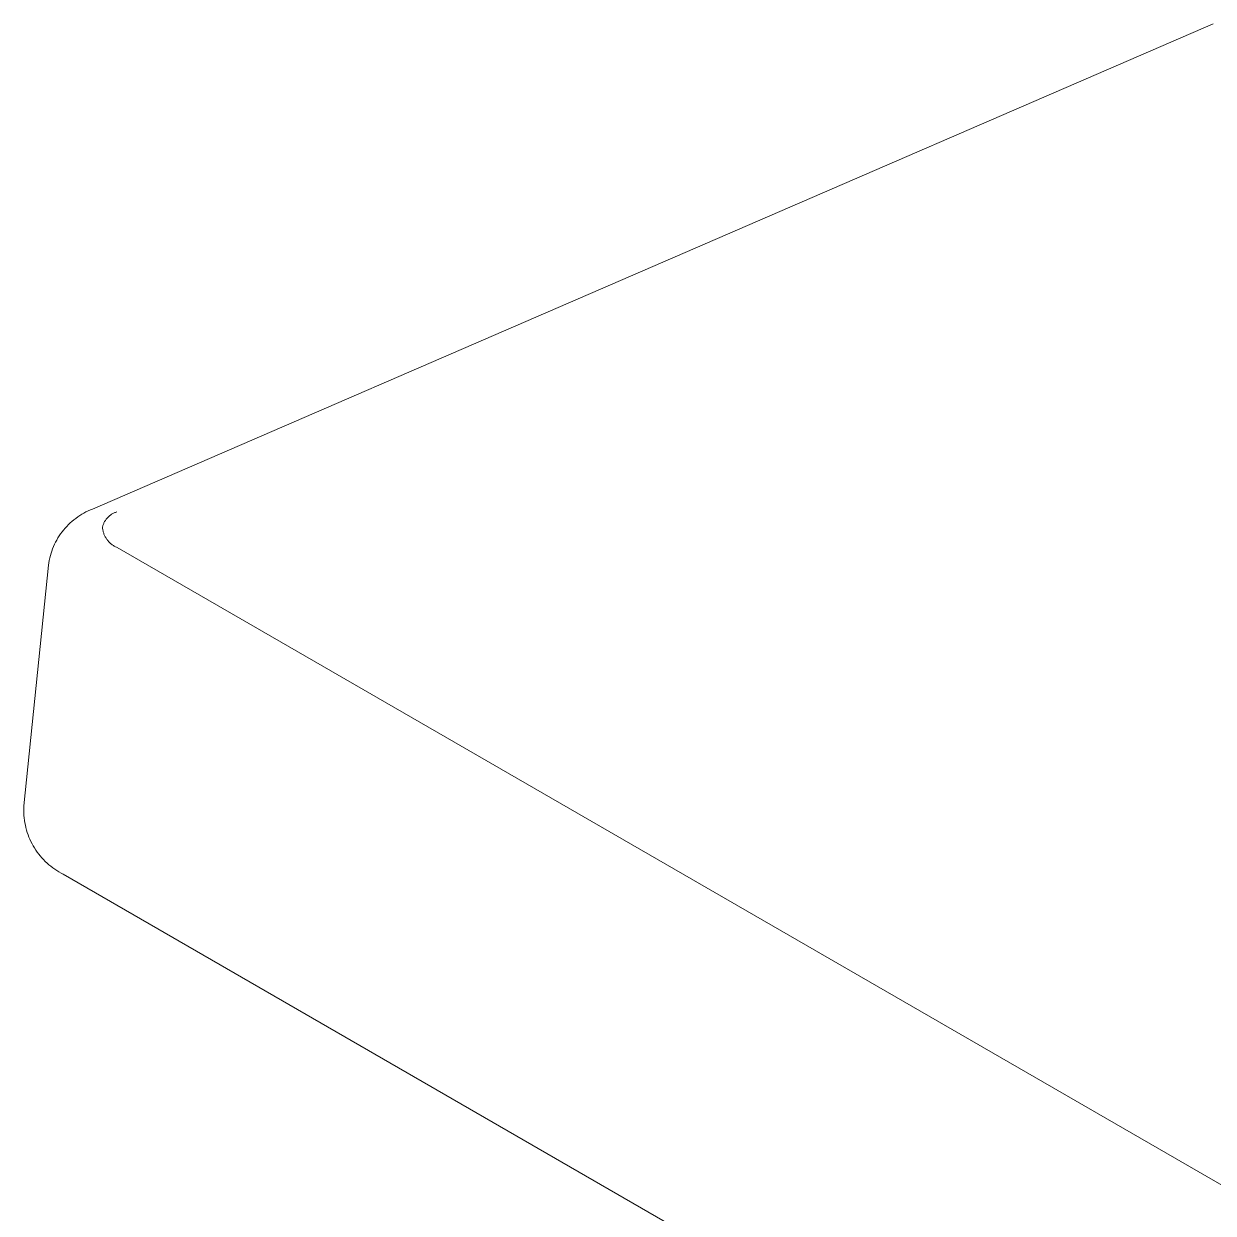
# Model space of a CAD drawing. Header units: millimetres. Extents: x -75 to 3710, y -20 to 2482.
# Drawn here: x 2438.3 to 2532.5, y 1341.4 to 1435.5 of the extents above; entities that cross this region are included whole.
import ezdxf

# ---------------------------------------------------------------- set-up
doc = ezdxf.new("R2010")
doc.units = ezdxf.units.MM
doc.layers.add('ZANO_R', color=7, linetype='Continuous', lineweight=0)

msp = doc.modelspace()

# ---------------------------------------------------------------- linework, layer by layer
at = {"layer": 'ZANO_R'}
for p, q in [((2443.784, 1397.12), (2532.514, 1435.545)), ((2442.924, 1396.703), (2443.09, 1396.798)), ((2443.09, 1396.798), (2443.259, 1396.888)), ((2443.259, 1396.888), (2443.431, 1396.971)), ((2443.431, 1396.971), (2443.606, 1397.049)), ((2443.606, 1397.049), (2443.784, 1397.12)), ((2445.285, 1396.703), (2445.334, 1396.734)), ((2445.334, 1396.734), (2445.384, 1396.762)), ((2445.384, 1396.762), (2445.435, 1396.789)), ((2445.435, 1396.789), (2445.486, 1396.814)), ((2445.486, 1396.814), (2445.539, 1396.837)), ((2445.539, 1396.837), (2445.592, 1396.858)), ((2445.592, 1396.858), (2445.646, 1396.878)), ((2445.646, 1396.878), (2445.701, 1396.896)), ((2441.734, 1395.746), (2441.868, 1395.884)), ((2441.868, 1395.884), (2442.006, 1396.016)), ((2442.006, 1396.016), (2442.149, 1396.144)), ((2442.149, 1396.144), (2442.296, 1396.266)), ((2442.296, 1396.266), (2442.447, 1396.384)), ((2442.447, 1396.384), (2442.602, 1396.496)), ((2442.602, 1396.496), (2442.761, 1396.602)), ((2442.761, 1396.602), (2442.924, 1396.703)), ((2444.581, 1395.758), (2444.598, 1395.812)), ((2444.598, 1395.812), (2444.616, 1395.867)), ((2444.616, 1395.867), (2444.637, 1395.92)), ((2444.637, 1395.92), (2444.659, 1395.973)), ((2444.659, 1395.973), (2444.683, 1396.025)), ((2444.683, 1396.025), (2444.709, 1396.076)), ((2444.709, 1396.076), (2444.737, 1396.127)), ((2444.737, 1396.127), (2444.766, 1396.176)), ((2444.766, 1396.176), (2444.797, 1396.224)), ((2444.797, 1396.224), (2444.83, 1396.271)), ((2444.83, 1396.271), (2444.864, 1396.318)), ((2444.864, 1396.318), (2444.9, 1396.362)), ((2444.9, 1396.362), (2444.938, 1396.406)), ((2444.938, 1396.406), (2444.976, 1396.448)), ((2444.976, 1396.448), (2445.017, 1396.489)), ((2445.017, 1396.489), (2445.058, 1396.529)), ((2445.058, 1396.529), (2445.101, 1396.567)), ((2445.101, 1396.567), (2445.145, 1396.603)), ((2445.145, 1396.603), (2445.191, 1396.638)), ((2445.191, 1396.638), (2445.238, 1396.672)), ((2445.238, 1396.672), (2445.285, 1396.703)), ((2441.04, 1394.834), (2441.143, 1394.996)), ((2441.143, 1394.996), (2441.25, 1395.154)), ((2441.25, 1395.154), (2441.363, 1395.308)), ((2441.363, 1395.308), (2441.482, 1395.459)), ((2441.482, 1395.459), (2441.606, 1395.605)), ((2441.606, 1395.605), (2441.734, 1395.746)), ((2444.566, 1395.702), (2444.581, 1395.758)), ((2444.566, 1395.702), (2444.57, 1395.639)), ((2444.57, 1395.639), (2444.576, 1395.575)), ((2444.576, 1395.575), (2444.585, 1395.512)), ((2444.585, 1395.512), (2444.596, 1395.449)), ((2444.596, 1395.449), (2444.609, 1395.387)), ((2444.609, 1395.387), (2444.624, 1395.325)), ((2444.624, 1395.325), (2444.641, 1395.264)), ((2444.641, 1395.264), (2444.66, 1395.203)), ((2444.66, 1395.203), (2444.682, 1395.143)), ((2444.682, 1395.143), (2444.705, 1395.084)), ((2444.705, 1395.084), (2444.731, 1395.025)), ((2444.731, 1395.025), (2444.758, 1394.968)), ((2444.758, 1394.968), (2444.788, 1394.911)), ((2444.788, 1394.911), (2444.819, 1394.856)), ((2444.819, 1394.856), (2444.853, 1394.802)), ((2440.55, 1393.797), (2440.617, 1393.977)), ((2440.617, 1393.977), (2440.69, 1394.154)), ((2440.69, 1394.154), (2440.768, 1394.328)), ((2440.768, 1394.328), (2440.853, 1394.5)), ((2440.853, 1394.5), (2440.944, 1394.668)), ((2440.944, 1394.668), (2441.04, 1394.834)), ((2444.853, 1394.802), (2444.888, 1394.748)), ((2444.888, 1394.748), (2444.925, 1394.697)), ((2444.925, 1394.697), (2444.964, 1394.646)), ((2444.964, 1394.646), (2445.004, 1394.597)), ((2445.004, 1394.597), (2445.046, 1394.549)), ((2445.046, 1394.549), (2445.09, 1394.503)), ((2445.09, 1394.503), (2445.136, 1394.458)), ((2445.136, 1394.458), (2445.183, 1394.415)), ((2445.183, 1394.415), (2445.231, 1394.373)), ((2445.231, 1394.373), (2445.281, 1394.334)), ((2445.281, 1394.334), (2445.332, 1394.296)), ((2445.332, 1394.296), (2445.384, 1394.259)), ((2445.384, 1394.259), (2445.438, 1394.225)), ((2445.438, 1394.225), (2445.493, 1394.192)), ((2445.493, 1394.192), (2445.549, 1394.162)), ((2445.549, 1394.162), (2445.606, 1394.133)), ((2445.606, 1394.133), (2445.663, 1394.106)), ((2445.663, 1394.106), (2445.722, 1394.082)), ((3440.526, 819.731), (2445.722, 1394.082)), ((2440.314, 1392.871), (2440.348, 1393.059)), ((2440.348, 1393.059), (2440.389, 1393.246)), ((2440.389, 1393.246), (2440.436, 1393.432)), ((2440.436, 1393.432), (2440.49, 1393.615)), ((2440.49, 1393.615), (2440.55, 1393.797)), ((2438.346, 1373.631), (2440.286, 1392.682)), ((2440.286, 1392.682), (2440.314, 1392.871)), ((2438.334, 1373.242), (2438.336, 1373.437)), ((2438.339, 1373.047), (2438.334, 1373.242)), ((2438.336, 1373.437), (2438.345, 1373.631)), ((2438.35, 1372.853), (2438.339, 1373.047)), ((2438.367, 1372.659), (2438.35, 1372.853)), ((2438.392, 1372.465), (2438.367, 1372.659)), ((2438.423, 1372.273), (2438.392, 1372.465)), ((2438.461, 1372.082), (2438.423, 1372.273)), ((2438.505, 1371.892), (2438.461, 1372.082)), ((2438.556, 1371.704), (2438.505, 1371.892)), ((2438.613, 1371.518), (2438.556, 1371.704)), ((2438.676, 1371.333), (2438.613, 1371.518)), ((2438.746, 1371.151), (2438.676, 1371.333)), ((2438.822, 1370.972), (2438.746, 1371.151)), ((2438.904, 1370.795), (2438.822, 1370.972)), ((2438.992, 1370.622), (2438.904, 1370.795)), ((2439.087, 1370.451), (2438.992, 1370.622)), ((2439.186, 1370.284), (2439.087, 1370.451)), ((2439.292, 1370.12), (2439.186, 1370.284)), ((2439.403, 1369.96), (2439.292, 1370.12)), ((2439.52, 1369.804), (2439.403, 1369.96)), ((2439.642, 1369.652), (2439.52, 1369.804)), ((2439.769, 1369.504), (2439.642, 1369.652)), ((2439.901, 1369.361), (2439.769, 1369.504)), ((2440.038, 1369.222), (2439.901, 1369.361)), ((2440.179, 1369.088), (2440.038, 1369.222)), ((2440.325, 1368.959), (2440.179, 1369.088)), ((2440.476, 1368.836), (2440.325, 1368.959)), ((2440.63, 1368.717), (2440.476, 1368.836)), ((2440.789, 1368.604), (2440.63, 1368.717)), ((2440.951, 1368.496), (2440.789, 1368.604)), ((2441.117, 1368.394), (2440.951, 1368.496)), ((2441.287, 1368.298), (2441.117, 1368.394)), ((2441.459, 1368.208), (2441.287, 1368.298)), ((2603.52, 1274.642), (2441.459, 1368.207))]:
    msp.add_line(p, q, dxfattribs=at)

doc.saveas('drawing.dxf')
